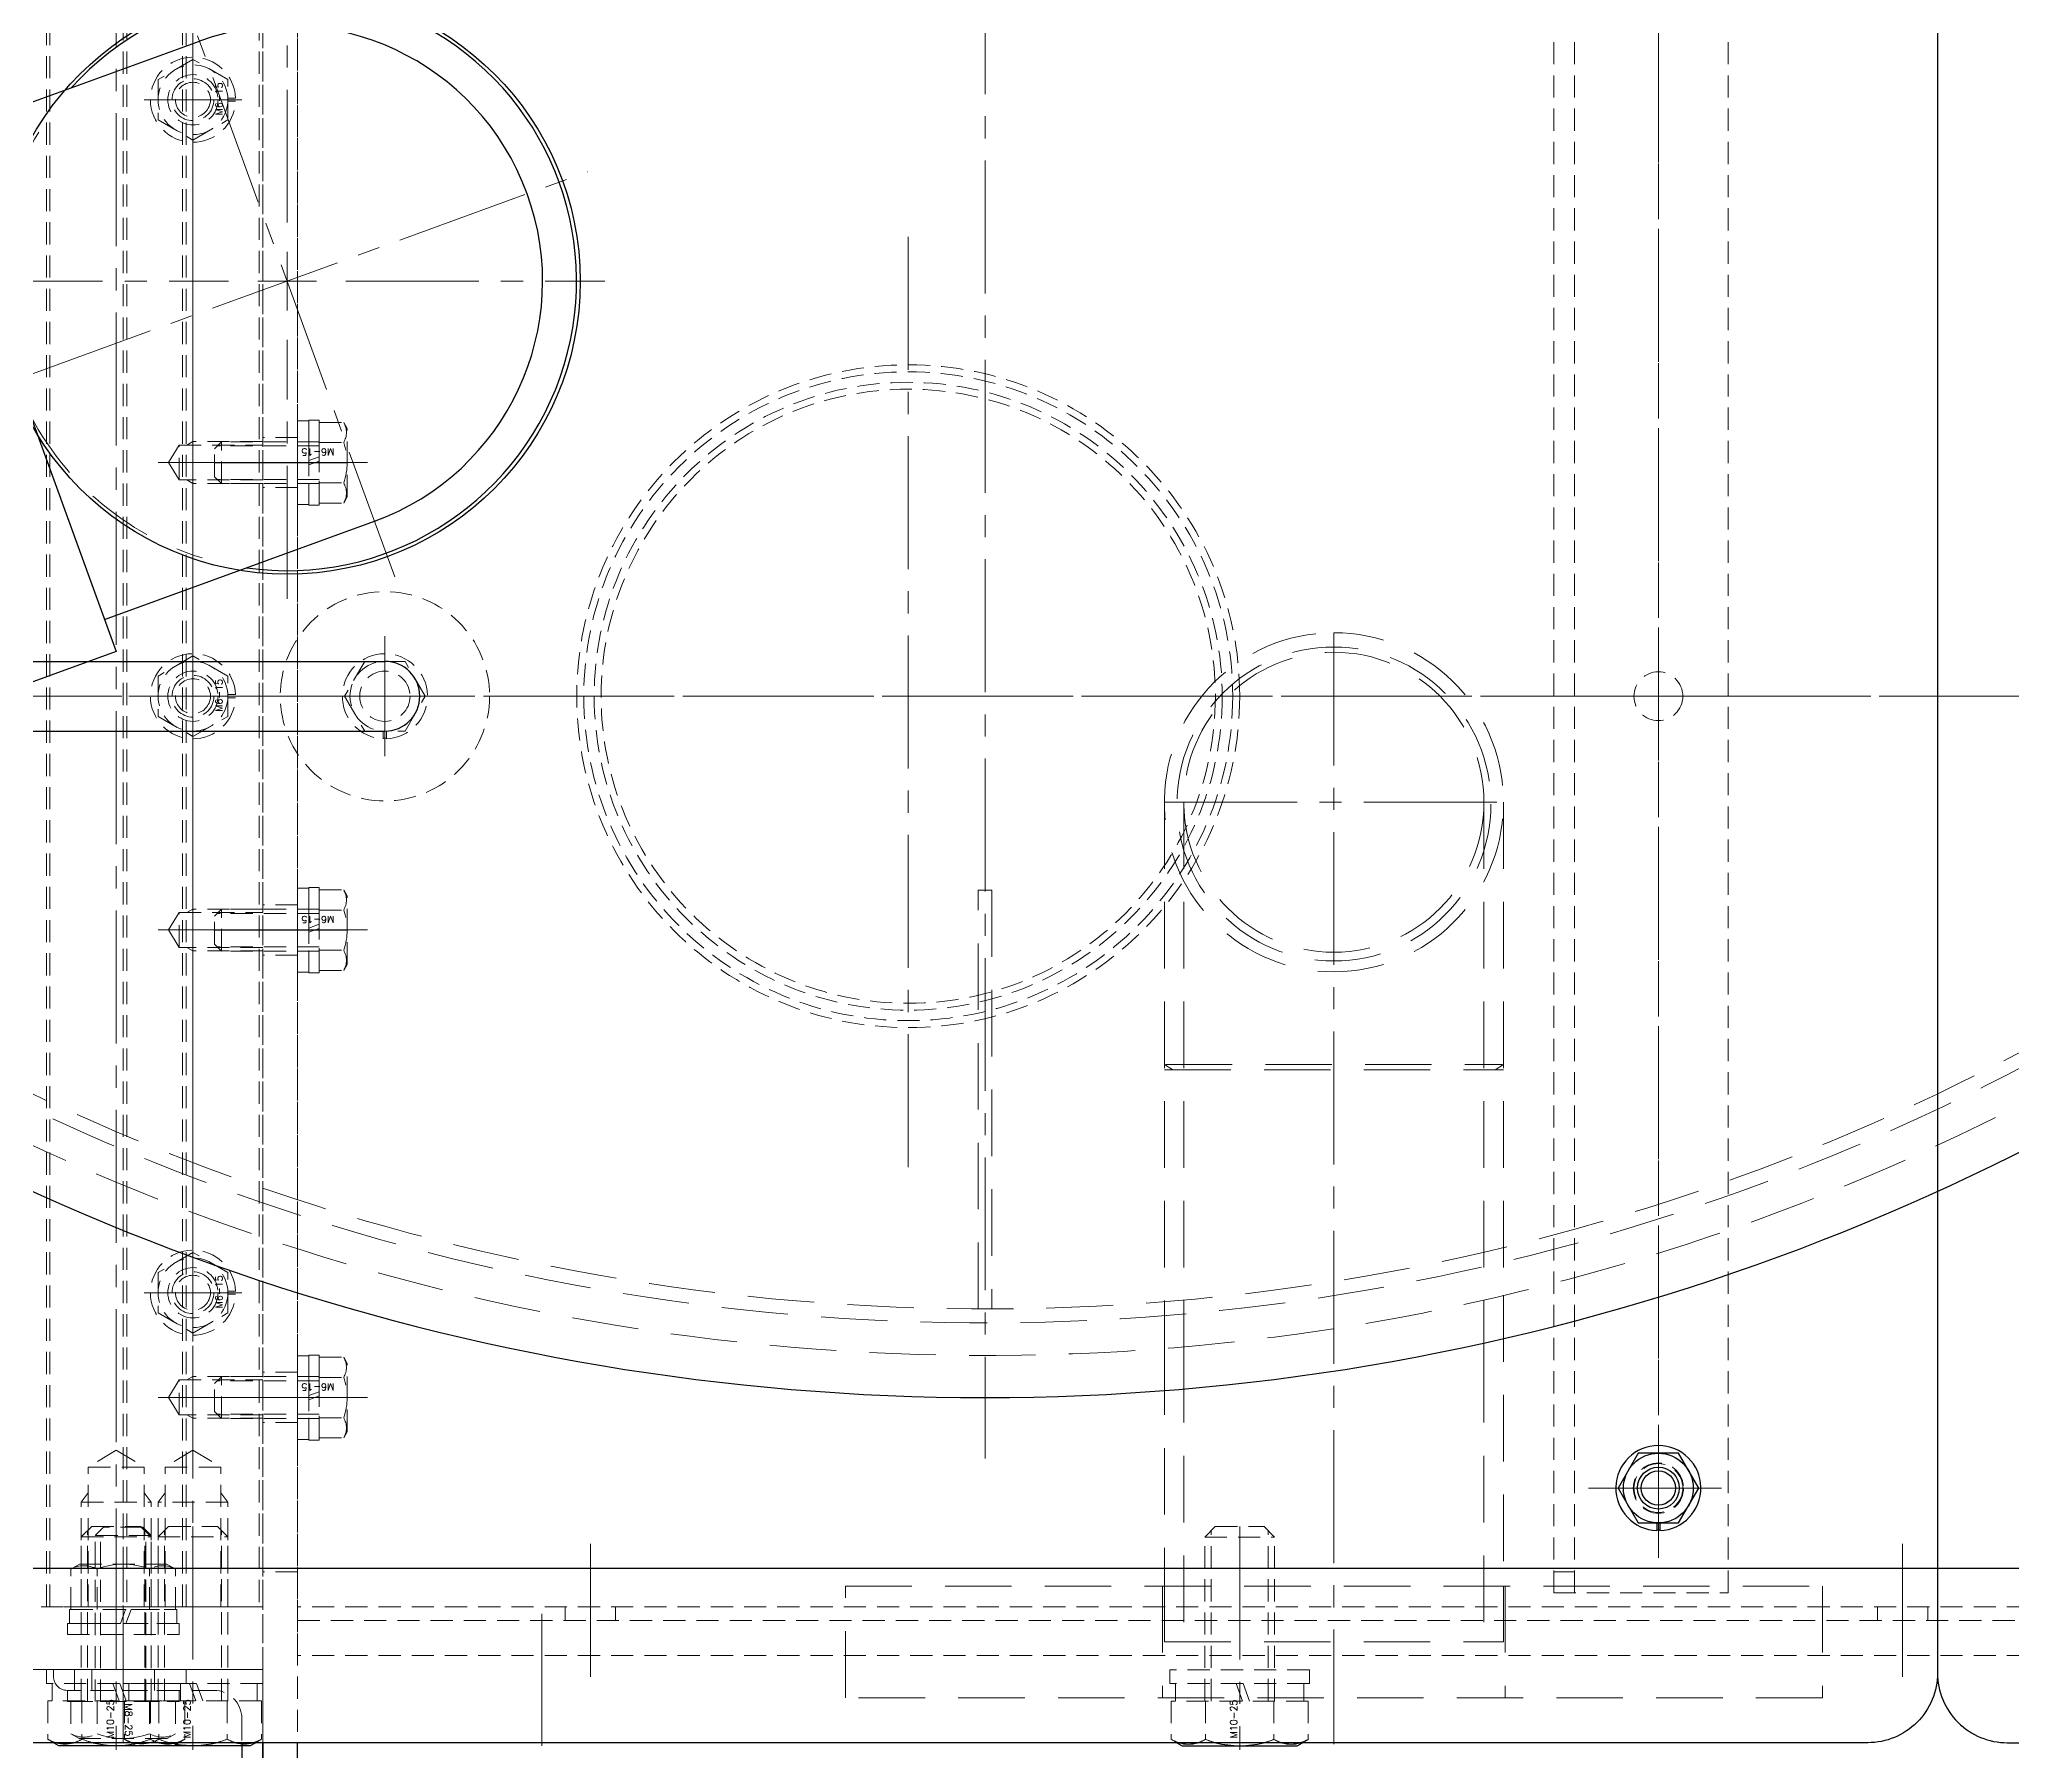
# Model space of a CAD drawing. Header units: millimetres. Extents: x 0 to 51411, y 0 to 16902.
# Drawn here: x 8852.2 to 9135, y 8258.6 to 8504.1 of the extents above; entities that cross this region are included whole.
import ezdxf

# ---------------------------------------------------------------- set-up
doc = ezdxf.new("R2010")
doc.units = ezdxf.units.MM
doc.linetypes.add('CENTER2', pattern=[28.575, 19.05, -3.175, 3.175, -3.175])
doc.linetypes.add('HIDDEN2', pattern=[4.7625, 3.175, -1.5875])
for name, color, linetype, lineweight in [('01_外形線', 7, 'Continuous', 25), ('03_かくれ線', 6, 'HIDDEN2', 13), ('04_中心線', 1, 'CENTER2', 9)]:
    doc.layers.add(name, color=color, linetype=linetype, lineweight=lineweight)
doc.styles.add('KSS_TXT', font='txt.shx', dxfattribs={"bigfont": 'extfont2.shx'})

# ---------------------------------------------------------------- blocks, each defined once
blk = doc.blocks.new('*U1787')
at = {"layer": '04_中心線', "color": 0, "linetype": 'CENTER2', "transparency": 16777216}
for p, q in [((0, 8.4), (0, 45.5)), ((-45.5, 0), (-8.4, 0)), ((8.4, 0), (45.5, 0)), ((0, -45.5), (0, -8.4))]:
    blk.add_line(p, q, dxfattribs=at)
at = {"layer": '04_中心線', "color": 0, "linetype": 'Continuous', "transparency": 16777216}
for p, q in [((0, -4.2), (0, 4.2)), ((-4.2, 0), (4.2, 0))]:
    blk.add_line(p, q, dxfattribs=at)

msp = doc.modelspace()

# ---------------------------------------------------------------- linework, layer by layer
at = {"layer": '01_外形線'}
for p, q in [((8836.48, 8489.748), (8875.149, 8503.822)), ((8861.531, 8420.921), (8900.2, 8434.996)), ((8781.702, 8414.91), (8901.702, 8414.91)), ((8781.702, 8404.91), (8901.702, 8404.91)), ((9081.313, 8301.41), (9078.426, 8296.41)), ((9087.086, 8301.41), (9081.313, 8301.41)), ((9089.973, 8296.41), (9087.086, 8301.41)), ((9078.426, 8296.41), (9081.313, 8291.41)), ((9087.086, 8291.41), (9089.973, 8296.41)), ((9081.313, 8291.41), (9087.086, 8291.41)), ((9083.974, 8291.41), (9083.974, 8290.314)), ((9084.424, 8291.41), (9084.424, 8290.314)), ((8854.259, 8259.91), (8854.952, 8259.51)), ((8854.952, 8259.51), (8871.452, 8259.51)), ((8871.452, 8259.51), (8872.145, 8259.91)), ((8871.452, 8259.51), (8882.452, 8259.51)), ((8881.202, 8259.91), (8881.202, 8242.41)), ((8882.452, 8259.51), (8883.145, 8259.91)), ((8884.202, 8233.41), (8884.202, 8259.91)), ((8884.202, 8259.91), (8884.202, 8240.41)), ((8884.202, 8259.91), (8884.202, 8240.41)), ((8889.202, 8240.41), (8889.202, 8259.91)), ((9015.207, 8259.91), (9015.952, 8259.48)), ((9015.952, 8259.48), (9032.452, 8259.48)), ((9032.452, 8259.48), (9033.197, 8259.91))]:
    msp.add_line(p, q, dxfattribs=at)
for points in [[(8682.702, 8566.391), (8678.653, 8566.391, 0.4933243), (8668.996, 8553.797, 0.7668698), (9306.408, 8553.797, 0.4933243), (9296.75, 8566.391), (9292.702, 8566.391), (9292.702, 8569.391), (8682.702, 8569.391)], [(9124.202, 8549.91), (9124.202, 8269.91, 0.4142136), (9134.202, 8259.91), (9284.202, 8259.91, 0.4142136), (9294.202, 8269.91), (9294.202, 8549.91, 0.4142136), (9284.202, 8559.91), (9134.202, 8559.91, 0.4142136)]]:
    msp.add_lwpolyline(points, format="xyb", close=True, dxfattribs=at)
msp.add_lwpolyline([(8559.202, 8559.91), (9114.202, 8559.91, -0.4142136), (9124.202, 8549.91), (9124.202, 8269.91, -0.4142136), (9114.202, 8259.91), (8559.202, 8259.91), (8559.202, 8559.91)], format="xyb", dxfattribs=at)
for points in [[(8863.199, 8416.337), (8797.434, 8392.401), (8769.047, 8470.395), (8834.812, 8494.332)], [(8564.202, 8284.91), (9364.202, 8284.91), (9364.202, 8244.91), (8564.202, 8244.91)]]:
    msp.add_lwpolyline(points, close=True, dxfattribs=at)
for centre, radius in [((8887.702, 8469.391), 42), ((9084.199, 8296.41), 5), ((9084.199, 8296.41), 3), ((9084.199, 8296.41), 2.458)]:
    msp.add_circle(centre, radius, dxfattribs=at)
for centre, radius, start, end in [((8887.675, 8469.409), 41.5, 261.94006, 138.05994), ((8887.675, 8469.409), 36.622, 290, 110), ((8901.702, 8409.91), 5, 270, 90), ((9084.199, 8296.41), 6.1, 272.11385, 267.88615), ((9084.199, 8296.41), 6, 267.88615, 272.1491), ((8855.841, 8264.663), 4.907, 255.61054, 284.38946), ((8863.202, 8273.289), 13.779, 256.16077, 283.83923), ((8870.563, 8264.663), 4.907, 255.61054, 284.38946), ((8874.202, 8273.289), 13.779, 260.01719, 283.83923), ((8881.563, 8264.663), 4.907, 255.61054, 284.38946), ((9016.841, 8264.633), 4.907, 254.25373, 285.74627), ((9024.202, 8273.259), 13.779, 255.64502, 284.35498), ((9031.563, 8264.633), 4.907, 254.25373, 285.74627)]:
    msp.add_arc(centre, radius, start, end, dxfattribs=at)
at = {"layer": '03_かくれ線'}
for p, q in [((8884.202, 8259.91), (8884.202, 8559.91)), ((8884.202, 8259.91), (8884.202, 8559.91)), ((8889.202, 8559.91), (8889.202, 8259.91)), ((8889.202, 8272.41), (8889.202, 8547.41)), ((8853.202, 8279.41), (8853.202, 8540.41)), ((8853.702, 8279.41), (8853.702, 8540.41)), ((8864.202, 8540.41), (8864.202, 8279.41)), ((8864.702, 8540.41), (8864.702, 8279.41)), ((8872.702, 8279.41), (8872.702, 8540.41)), ((8873.202, 8279.41), (8873.202, 8540.41)), ((8883.702, 8540.41), (8883.702, 8279.41)), ((8884.202, 8540.41), (8884.202, 8279.41)), ((9069.199, 8281.41), (9069.199, 8538.41)), ((9072.199, 8281.41), (9072.199, 8538.41)), ((9094.199, 8281.41), (9094.199, 8538.41)), ((9084.199, 8287.81), (9084.199, 8532.01)), ((8874.202, 8501.183), (8869.202, 8498.297)), ((8879.202, 8498.297), (8874.202, 8501.183)), ((8869.202, 8498.297), (8869.202, 8492.523)), ((8879.202, 8492.523), (8879.202, 8498.297)), ((8879.202, 8495.635), (8880.298, 8495.635)), ((8879.202, 8495.185), (8880.298, 8495.185)), ((8869.202, 8492.523), (8874.202, 8489.636)), ((8874.202, 8489.636), (8879.202, 8492.523)), ((8890.802, 8449.38), (8889.202, 8449.38)), ((8889.202, 8449.38), (8889.202, 8437.38)), ((8890.802, 8443.68), (8890.802, 8449.48)), ((8892.302, 8449.48), (8890.802, 8449.48)), ((8890.802, 8449.38), (8890.802, 8437.38)), ((8892.302, 8444.226), (8892.302, 8449.48)), ((8892.302, 8449.153), (8895.798, 8449.153)), ((8892.302, 8437.606), (8892.302, 8449.153)), ((8895.798, 8449.153), (8896.302, 8448.28)), ((8870.7, 8443.41), (8872.202, 8445.91)), ((8872.202, 8445.91), (8884.202, 8445.91)), ((8872.202, 8440.91), (8872.202, 8445.91)), ((8873.336, 8445.91), (8874.202, 8446.41)), ((8884.202, 8446.41), (8874.202, 8446.41)), ((8874.202, 8446.41), (8874.202, 8440.41)), ((8878.102, 8446.18), (8877.302, 8445.38)), ((8877.702, 8445.78), (8878.102, 8445.78)), ((8878.302, 8446.38), (8878.102, 8446.18)), ((8892.302, 8445.78), (8878.102, 8445.78)), ((8878.302, 8440.38), (8878.302, 8446.38)), ((8892.302, 8446.38), (8878.302, 8446.38)), ((8889.202, 8447.01), (8884.202, 8447.01)), ((8892.302, 8446.266), (8895.798, 8446.266)), ((8896.302, 8438.48), (8896.302, 8448.28)), ((8872.202, 8440.91), (8870.7, 8443.41)), ((8877.302, 8441.38), (8877.302, 8445.38)), ((8890.802, 8443.68), (8892.302, 8444.226)), ((8890.802, 8443.08), (8892.302, 8443.626)), ((8890.802, 8437.28), (8890.802, 8443.08)), ((8892.302, 8437.28), (8892.302, 8443.626)), ((8884.202, 8440.91), (8872.202, 8440.91)), ((8873.336, 8440.91), (8874.202, 8440.41)), ((8884.202, 8440.41), (8874.202, 8440.41)), ((8878.102, 8440.58), (8877.302, 8441.38)), ((8877.702, 8440.98), (8878.102, 8440.98)), ((8892.302, 8440.98), (8878.102, 8440.98)), ((8878.302, 8440.38), (8878.102, 8440.58)), ((8892.302, 8440.38), (8878.302, 8440.38)), ((8892.302, 8440.493), (8895.798, 8440.493)), ((8889.202, 8439.81), (8884.202, 8439.81)), ((8890.802, 8437.38), (8889.202, 8437.38)), ((8890.802, 8437.28), (8892.302, 8437.28)), ((8892.302, 8437.606), (8895.798, 8437.606)), ((8895.798, 8437.606), (8896.302, 8438.48)), ((8874.202, 8415.683), (8869.202, 8412.797)), ((8879.202, 8412.797), (8874.202, 8415.683)), ((8898.815, 8414.91), (8895.928, 8409.91)), ((8904.589, 8414.91), (8898.815, 8414.91)), ((8907.475, 8409.91), (8904.589, 8414.91)), ((8869.202, 8412.797), (8869.202, 8407.023)), ((8879.202, 8407.023), (8879.202, 8412.797)), ((8879.202, 8410.135), (8880.298, 8410.135)), ((8879.202, 8409.685), (8880.298, 8409.685)), ((8895.928, 8409.91), (8898.815, 8404.91)), ((8904.589, 8404.91), (8907.475, 8409.91)), ((9075.599, 8409.91), (9092.799, 8409.91)), ((8869.202, 8407.023), (8874.202, 8404.136)), ((8874.202, 8404.136), (8879.202, 8407.023)), ((8898.815, 8404.91), (8904.589, 8404.91)), ((8901.477, 8404.91), (8901.477, 8403.814)), ((8901.927, 8404.91), (8901.927, 8403.814)), ((8890.802, 8382.38), (8889.202, 8382.38)), ((8889.202, 8382.38), (8889.202, 8370.38)), ((8890.802, 8376.68), (8890.802, 8382.48)), ((8892.302, 8382.48), (8890.802, 8382.48)), ((8890.802, 8382.38), (8890.802, 8370.38)), ((8892.302, 8377.226), (8892.302, 8382.48)), ((8892.302, 8382.153), (8895.798, 8382.153)), ((8892.302, 8370.606), (8892.302, 8382.153)), ((8895.798, 8382.153), (8896.302, 8381.28)), ((8896.302, 8371.48), (8896.302, 8381.28)), ((8870.7, 8376.41), (8872.202, 8378.91)), ((8872.202, 8378.91), (8884.202, 8378.91)), ((8872.202, 8373.91), (8872.202, 8378.91)), ((8873.336, 8378.91), (8874.202, 8379.41)), ((8884.202, 8379.41), (8874.202, 8379.41)), ((8874.202, 8379.41), (8874.202, 8373.41)), ((8878.102, 8379.18), (8877.302, 8378.38)), ((8877.302, 8374.38), (8877.302, 8378.38)), ((8877.702, 8378.78), (8878.102, 8378.78)), ((8878.302, 8379.38), (8878.102, 8379.18)), ((8892.302, 8378.78), (8878.102, 8378.78)), ((8878.302, 8373.38), (8878.302, 8379.38)), ((8892.302, 8379.38), (8878.302, 8379.38)), ((8889.202, 8380.01), (8884.202, 8380.01)), ((8892.302, 8379.266), (8895.798, 8379.266)), ((8872.202, 8373.91), (8870.7, 8376.41)), ((8890.802, 8376.68), (8892.302, 8377.226)), ((8890.802, 8376.08), (8892.302, 8376.626)), ((8890.802, 8370.28), (8890.802, 8376.08)), ((8892.302, 8370.28), (8892.302, 8376.626)), ((8884.202, 8373.91), (8872.202, 8373.91)), ((8873.336, 8373.91), (8874.202, 8373.41)), ((8884.202, 8373.41), (8874.202, 8373.41)), ((8878.102, 8373.58), (8877.302, 8374.38)), ((8877.702, 8373.98), (8878.102, 8373.98)), ((8892.302, 8373.98), (8878.102, 8373.98)), ((8878.302, 8373.38), (8878.102, 8373.58)), ((8892.302, 8373.38), (8878.302, 8373.38)), ((8889.202, 8372.81), (8884.202, 8372.81)), ((8892.302, 8373.493), (8895.798, 8373.493)), ((8890.802, 8370.38), (8889.202, 8370.38)), ((8890.802, 8370.28), (8892.302, 8370.28)), ((8892.302, 8370.606), (8895.798, 8370.606)), ((8895.798, 8370.606), (8896.302, 8371.48)), ((8874.202, 8330.183), (8869.202, 8327.297)), ((8879.202, 8327.297), (8874.202, 8330.183)), ((8869.202, 8327.297), (8869.202, 8321.523)), ((8879.202, 8321.523), (8879.202, 8327.297)), ((8879.202, 8324.635), (8880.298, 8324.635)), ((8879.202, 8324.185), (8880.298, 8324.185)), ((8869.202, 8321.523), (8874.202, 8318.636)), ((8874.202, 8318.636), (8879.202, 8321.523)), ((8889.202, 8313.01), (8884.202, 8313.01)), ((8890.802, 8315.38), (8889.202, 8315.38)), ((8889.202, 8315.38), (8889.202, 8303.38)), ((8890.802, 8309.68), (8890.802, 8315.48)), ((8892.302, 8315.48), (8890.802, 8315.48)), ((8890.802, 8315.38), (8890.802, 8303.38)), ((8892.302, 8310.226), (8892.302, 8315.48)), ((8892.302, 8315.153), (8895.798, 8315.153)), ((8892.302, 8303.606), (8892.302, 8315.153)), ((8895.798, 8315.153), (8896.302, 8314.28)), ((8896.302, 8304.48), (8896.302, 8314.28)), ((8870.7, 8309.41), (8872.202, 8311.91)), ((8872.202, 8311.91), (8884.202, 8311.91)), ((8872.202, 8306.91), (8872.202, 8311.91)), ((8873.336, 8311.91), (8874.202, 8312.41)), ((8884.202, 8312.41), (8874.202, 8312.41)), ((8874.202, 8312.41), (8874.202, 8306.41)), ((8878.102, 8312.18), (8877.302, 8311.38)), ((8877.302, 8307.38), (8877.302, 8311.38)), ((8877.702, 8311.78), (8878.102, 8311.78)), ((8878.302, 8312.38), (8878.102, 8312.18)), ((8892.302, 8311.78), (8878.102, 8311.78)), ((8878.302, 8306.38), (8878.302, 8312.38)), ((8892.302, 8312.38), (8878.302, 8312.38)), ((8890.802, 8309.68), (8892.302, 8310.226)), ((8892.302, 8312.266), (8895.798, 8312.266)), ((8872.202, 8306.91), (8870.7, 8309.41)), ((8878.102, 8306.58), (8877.302, 8307.38)), ((8890.802, 8309.08), (8892.302, 8309.626)), ((8890.802, 8303.28), (8890.802, 8309.08)), ((8892.302, 8303.28), (8892.302, 8309.626)), ((8884.202, 8306.91), (8872.202, 8306.91)), ((8873.336, 8306.91), (8874.202, 8306.41)), ((8884.202, 8306.41), (8874.202, 8306.41)), ((8877.702, 8306.98), (8878.102, 8306.98)), ((8892.302, 8306.98), (8878.102, 8306.98)), ((8878.302, 8306.38), (8878.102, 8306.58)), ((8892.302, 8306.38), (8878.302, 8306.38)), ((8889.202, 8305.81), (8884.202, 8305.81)), ((8892.302, 8306.493), (8895.798, 8306.493)), ((8895.798, 8303.606), (8896.302, 8304.48)), ((8863.202, 8301.86), (8859.202, 8299.406)), ((8863.202, 8301.86), (8867.202, 8299.406)), ((8874.202, 8301.86), (8870.202, 8299.406)), ((8874.202, 8301.86), (8878.202, 8299.406)), ((8890.802, 8303.38), (8889.202, 8303.38)), ((8890.802, 8303.28), (8892.302, 8303.28)), ((8892.302, 8303.606), (8895.798, 8303.606)), ((8859.202, 8279.41), (8859.202, 8299.406)), ((8859.202, 8299.406), (8863.202, 8299.406)), ((8867.202, 8299.406), (8863.202, 8299.406)), ((8867.202, 8279.41), (8867.202, 8299.406)), ((8870.202, 8299.406), (8874.202, 8299.406)), ((8870.202, 8279.41), (8870.202, 8299.406)), ((8878.202, 8299.406), (8874.202, 8299.406)), ((8878.202, 8279.41), (8878.202, 8299.406)), ((9075.599, 8296.41), (9092.799, 8296.41)), ((8858.202, 8294.41), (8859.202, 8295.709)), ((8858.202, 8279.41), (8858.202, 8294.41)), ((8858.202, 8294.41), (8868.202, 8294.41)), ((8868.202, 8294.41), (8867.202, 8295.709)), ((8868.202, 8279.41), (8868.202, 8294.41)), ((8869.202, 8294.41), (8870.202, 8295.709)), ((8869.202, 8279.41), (8869.202, 8294.41)), ((8879.202, 8294.41), (8869.202, 8294.41)), ((8879.202, 8294.41), (8878.202, 8295.709)), ((8879.202, 8279.41), (8879.202, 8294.41)), ((8858.202, 8289.41), (8859.702, 8290.91)), ((8859.102, 8265.91), (8859.102, 8290.31)), ((8859.702, 8290.91), (8866.702, 8290.91)), ((8860.202, 8289.61), (8861.102, 8290.51)), ((8860.952, 8285.51), (8860.952, 8290.36)), ((8861.102, 8290.51), (8861.402, 8290.81)), ((8867.002, 8290.81), (8861.402, 8290.81)), ((8868.202, 8289.41), (8866.702, 8290.91)), ((8867.302, 8290.51), (8867.002, 8290.81)), ((8868.202, 8289.61), (8867.302, 8290.51)), ((8867.302, 8265.91), (8867.302, 8290.31)), ((8867.452, 8285.51), (8867.452, 8290.36)), ((8869.202, 8289.41), (8870.702, 8290.91)), ((8870.102, 8265.91), (8870.102, 8290.31)), ((8870.702, 8290.91), (8877.702, 8290.91)), ((8879.202, 8289.41), (8877.702, 8290.91)), ((8878.302, 8265.91), (8878.302, 8290.31)), ((9019.202, 8289.38), (9020.702, 8290.88)), ((9020.102, 8265.88), (9020.102, 8290.28)), ((9020.702, 8290.88), (9027.702, 8290.88)), ((9029.202, 8289.38), (9027.702, 8290.88)), ((9028.302, 8265.88), (9028.302, 8290.28)), ((8858.202, 8265.91), (8858.202, 8289.41)), ((8858.202, 8289.41), (8868.202, 8289.41)), ((8868.202, 8289.61), (8860.202, 8289.61)), ((8860.202, 8285.51), (8860.202, 8289.61)), ((8868.202, 8285.51), (8868.202, 8289.61)), ((8868.202, 8265.91), (8868.202, 8289.41)), ((8869.202, 8265.91), (8869.202, 8289.41)), ((8869.202, 8289.41), (8879.202, 8289.41)), ((8879.202, 8265.91), (8879.202, 8289.41)), ((9019.202, 8265.88), (9019.202, 8289.38)), ((9019.202, 8289.38), (9029.202, 8289.38)), ((9029.202, 8265.88), (9029.202, 8289.38)), ((8856.696, 8284.785), (8857.952, 8285.51)), ((8856.696, 8279.01), (8856.696, 8284.785)), ((8857.952, 8285.51), (8870.452, 8285.51)), ((8860.202, 8265.81), (8860.202, 8285.51)), ((8860.449, 8279.01), (8860.449, 8284.785)), ((8860.952, 8265.81), (8860.952, 8285.51)), ((8867.452, 8265.81), (8867.452, 8285.51)), ((8867.955, 8279.01), (8867.955, 8284.785)), ((8868.202, 8265.81), (8868.202, 8285.51)), ((8871.707, 8284.785), (8870.452, 8285.51)), ((8871.707, 8279.01), (8871.707, 8284.785)), ((8889.202, 8284.41), (8884.202, 8284.41)), ((9069.199, 8284.41), (9072.199, 8284.41)), ((8873.202, 8279.41), (8853.202, 8279.41)), ((8856.502, 8279.01), (8864.53, 8279.01)), ((8856.502, 8277.01), (8856.502, 8279.01)), ((8856.696, 8279.01), (8871.707, 8279.01)), ((8863.802, 8277.01), (8864.53, 8279.01)), ((8864.202, 8279.41), (8884.202, 8279.41)), ((8864.602, 8277.01), (8865.33, 8279.01)), ((8865.33, 8279.01), (8871.902, 8279.01)), ((8871.902, 8279.01), (8871.902, 8277.01)), ((9280.202, 8279.41), (8889.202, 8279.41)), ((8889.202, 8279.41), (8889.202, 8277.41)), ((8927.555, 8279.41), (8927.555, 8277.41)), ((8934.755, 8279.41), (8934.755, 8277.41)), ((9069.199, 8281.41), (9094.199, 8281.41)), ((9115.602, 8279.41), (9115.602, 8277.41)), ((9122.802, 8279.41), (9122.802, 8277.41)), ((8872.202, 8277.01), (8856.202, 8277.01)), ((8856.202, 8277.01), (8856.202, 8275.41)), ((8856.502, 8277.01), (8863.802, 8277.01)), ((8864.602, 8277.01), (8871.902, 8277.01)), ((8872.202, 8277.01), (8872.202, 8275.41)), ((8889.202, 8277.41), (9280.202, 8277.41)), ((8856.202, 8275.41), (8872.202, 8275.41)), ((9280.202, 8272.41), (8889.202, 8272.41)), ((8873.202, 8270.41), (8853.202, 8270.41)), ((8853.202, 8268.94), (8853.202, 8270.41)), ((8853.202, 8268.94), (8853.202, 8268.41)), ((8873.202, 8268.41), (8853.202, 8268.41)), ((8854.002, 8268.41), (8854.002, 8265.91)), ((8884.202, 8270.41), (8854.202, 8270.41)), ((8854.202, 8270.41), (8854.202, 8269.41)), ((8857.202, 8270.41), (8857.202, 8267.41)), ((8859.702, 8270.41), (8859.702, 8267.41)), ((8862.702, 8268.41), (8863.612, 8265.91)), ((8863.702, 8268.41), (8864.612, 8265.91)), ((8884.202, 8270.41), (8864.202, 8270.41)), ((8864.202, 8268.94), (8864.202, 8270.41)), ((8864.202, 8268.94), (8864.202, 8268.41)), ((8884.202, 8268.41), (8864.202, 8268.41)), ((8865.002, 8268.41), (8865.002, 8265.91)), ((8868.702, 8270.41), (8868.702, 8267.41)), ((8872.402, 8265.91), (8872.402, 8268.41)), ((8873.202, 8268.94), (8873.202, 8270.41)), ((8873.202, 8268.41), (8873.202, 8268.94)), ((8873.702, 8268.41), (8874.612, 8265.91)), ((8874.702, 8268.41), (8875.612, 8265.91)), ((8883.402, 8265.91), (8883.402, 8268.41)), ((8884.202, 8270.41), (8884.202, 8259.91)), ((8884.202, 8268.94), (8884.202, 8270.41)), ((8884.202, 8268.41), (8884.202, 8268.94)), ((9034.202, 8270.38), (9014.202, 8270.38)), ((9014.202, 8268.91), (9014.202, 8270.38)), ((9014.202, 8268.91), (9014.202, 8268.38)), ((9034.202, 8268.38), (9014.202, 8268.38)), ((9015.002, 8268.38), (9015.002, 8265.88)), ((9023.702, 8268.38), (9024.612, 8265.88)), ((9024.702, 8268.38), (9025.612, 8265.88)), ((9033.402, 8265.88), (9033.402, 8268.38)), ((9034.202, 8268.91), (9034.202, 8270.38)), ((9034.202, 8268.38), (9034.202, 8268.91)), ((8853.387, 8265.91), (8853.387, 8260.413)), ((8873.017, 8265.91), (8853.387, 8265.91)), ((8877.202, 8267.41), (8856.202, 8267.41)), ((8872.202, 8267.41), (8856.202, 8267.41)), ((8856.202, 8267.41), (8856.202, 8265.81)), ((8856.202, 8265.81), (8872.202, 8265.81)), ((8856.696, 8265.81), (8871.707, 8265.81)), ((8856.696, 8265.81), (8856.696, 8261.206)), ((8858.294, 8265.91), (8858.294, 8260.413)), ((8860.449, 8265.81), (8860.449, 8261.206)), ((8864.387, 8265.91), (8864.387, 8260.413)), ((8884.017, 8265.91), (8864.387, 8265.91)), ((8867.955, 8265.81), (8867.955, 8261.206)), ((8868.109, 8265.91), (8868.109, 8260.413)), ((8869.294, 8265.91), (8869.294, 8260.413)), ((8871.707, 8265.81), (8871.707, 8261.206)), ((8872.202, 8267.41), (8872.202, 8265.81)), ((8873.017, 8265.91), (8873.017, 8260.413)), ((8879.109, 8265.91), (8879.109, 8260.413)), ((8884.017, 8265.91), (8884.017, 8260.413)), ((9014.387, 8265.88), (9014.387, 8260.383)), ((9034.017, 8265.88), (9014.387, 8265.88)), ((9019.294, 8265.88), (9019.294, 8260.383)), ((9029.109, 8265.88), (9029.109, 8260.383)), ((9034.017, 8265.88), (9034.017, 8260.383)), ((8881.202, 8263.41), (8881.202, 8259.91)), ((8853.387, 8260.413), (8854.259, 8259.91)), ((8856.696, 8261.206), (8857.902, 8260.51)), ((8870.502, 8260.51), (8857.902, 8260.51)), ((8864.387, 8260.413), (8865.169, 8259.962)), ((8865.207, 8259.94), (8865.952, 8259.51)), ((8865.952, 8259.51), (8871.452, 8259.51)), ((8871.707, 8261.206), (8870.502, 8260.51)), ((8873.017, 8260.413), (8872.145, 8259.91)), ((8884.017, 8260.413), (8883.145, 8259.91)), ((9014.387, 8260.383), (9015.169, 8259.931)), ((9034.017, 8260.383), (9033.197, 8259.91))]:
    msp.add_line(p, q, dxfattribs=at)
at = {"layer": '03_かくれ線', "ltscale": 3, "transparency": 33554559}
for p, q in [((9013.402, 8394.713), (9013.402, 8316.433)), ((9016.202, 8394.713), (9016.202, 8315.311)), ((9059.202, 8394.713), (9059.202, 8315.311)), ((9062.002, 8394.713), (9062.002, 8324.046)), ((9013.402, 8356.363), (9062.002, 8356.363)), ((9013.407, 8357.125), (9014.602, 8356.363)), ((9013.602, 8357.135), (9061.824, 8357.135)), ((9060.802, 8356.363), (9062.024, 8357.142)), ((9062.002, 8324.046), (9062.002, 8282.367)), ((9013.402, 8316.433), (9013.402, 8282.367)), ((9016.202, 8315.311), (9016.202, 8274.367)), ((9059.202, 8315.311), (9059.202, 8274.367)), ((8967.702, 8282.367), (9107.702, 8282.367)), ((8967.702, 8266.367), (8967.702, 8282.367)), ((9013.152, 8282.367), (9013.152, 8266.367)), ((9013.402, 8274.367), (9013.402, 8282.367)), ((9062.002, 8274.367), (9062.002, 8282.367)), ((9062.252, 8282.367), (9062.252, 8266.367)), ((9107.702, 8282.367), (9107.702, 8266.367)), ((9013.402, 8274.367), (9062.002, 8274.367)), ((9107.702, 8266.367), (8967.702, 8266.367))]:
    msp.add_line(p, q, dxfattribs=at)
msp.add_lwpolyline([(8988.702, 8322.094), (8986.702, 8322.094), (8986.702, 8382.094), (8988.702, 8382.094)], close=True, dxfattribs=at)
at = {"layer": '03_かくれ線'}
msp.add_lwpolyline([(8564.202, 8270.41), (8884.202, 8270.41), (8884.202, 8279.41), (8564.202, 8279.41), (8564.202, 8270.41)], dxfattribs=at)
for centre, radius in [((8874.202, 8495.41), 5), ((8874.202, 8495.41), 3.6), ((8874.202, 8495.41), 3), ((8874.202, 8495.41), 2.5), ((8976.702, 8409.91), 47.5), ((8976.702, 8409.91), 46.5), ((8976.702, 8409.91), 45), ((8976.702, 8409.91), 44.016), ((8901.702, 8409.91), 15), ((8874.202, 8409.91), 5), ((8901.702, 8409.91), 5), ((8874.202, 8409.91), 3.6), ((8874.202, 8409.91), 3), ((8874.202, 8409.91), 2.5), ((8901.702, 8409.91), 3.6), ((9084.199, 8409.91), 3.5), ((8874.202, 8324.41), 5), ((8874.202, 8324.41), 3.6), ((8874.202, 8324.41), 3), ((8874.202, 8324.41), 2.5), ((9084.199, 8296.41), 3.6), ((9084.199, 8296.41), 3.5), ((9084.199, 8296.41), 2.458)]:
    msp.add_circle(centre, radius, dxfattribs=at)
at = {"layer": '03_かくれ線', "ltscale": 3, "transparency": 33554559}
for centre, radius in [((9037.702, 8394.463), 22.5), ((9037.702, 8394.713), 21.5)]:
    msp.add_circle(centre, radius, dxfattribs=at)
for centre, radius, start, end in [((8987.702, 8639.412), 324, 188.74896, 349.18729), ((8987.702, 8639.412), 319.319, 188.87824, 349.02683), ((8987.702, 8639.412), 317.319, 189.04728, 348.95681), ((9037.702, 8394.713), 24.3, 96.12457, 90)]:
    msp.add_arc(centre, radius, start, end, dxfattribs=at)
at = {"layer": '03_かくれ線'}
for centre, radius, start, end in [((8874.202, 8495.41), 6.1, 2.11385, 357.88615), ((8893.298, 8447.71), 2.887, 330.00001, 29.99999), ((8887.788, 8443.38), 8.514, 340.18087, 19.81913), ((8893.298, 8439.049), 2.887, 330.00001, 29.99999), ((8874.202, 8409.91), 6.1, 2.11385, 357.88615), ((8901.702, 8409.91), 6.1, 272.11385, 267.88615), ((8901.702, 8409.91), 6, 267.88615, 272.1491), ((8893.298, 8380.71), 2.887, 330.00001, 29.99999), ((8887.788, 8376.38), 8.514, 340.18087, 19.81913), ((8893.298, 8372.049), 2.887, 330.00001, 29.99999), ((8874.202, 8324.41), 6.1, 2.11385, 357.88615), ((8893.298, 8313.71), 2.887, 330.00001, 29.99999), ((8887.788, 8309.38), 8.514, 340.18087, 19.81913), ((8893.298, 8305.049), 2.887, 330.00001, 29.99999), ((8858.573, 8281.535), 3.753, 60.00001, 119.99999), ((8864.202, 8275.433), 10.077, 68.13461, 111.86539), ((8869.831, 8281.535), 3.753, 60.00001, 119.99999), ((8856.202, 8269.41), 2, 180, 270), ((8877.202, 8263.41), 4, 0, 90), ((8855.841, 8264.663), 4.907, 240.00001, 255.61054), ((8858.573, 8264.456), 3.753, 240.00001, 299.99999), ((8855.841, 8264.663), 4.907, 284.38946, 299.99999), ((8863.202, 8273.289), 13.779, 249.136, 256.16077), ((8864.202, 8270.975), 10.465, 248.98558, 291.01442), ((8866.841, 8264.663), 4.907, 240.00001, 254.25373), ((8866.841, 8264.663), 4.907, 254.25373, 285.74627), ((8863.202, 8273.289), 13.779, 283.83923, 290.864), ((8869.831, 8264.456), 3.753, 240.00001, 299.99999), ((8870.563, 8264.663), 4.907, 240.00001, 255.61054), ((8866.841, 8264.663), 4.907, 285.74627, 299.99999), ((8874.202, 8273.289), 13.779, 249.136, 260.01719), ((8870.563, 8264.663), 4.907, 284.38946, 299.99999), ((8874.202, 8273.289), 13.779, 283.83923, 290.864), ((8881.563, 8264.663), 4.907, 240.00001, 255.61054), ((8881.563, 8264.663), 4.907, 284.38946, 299.99999), ((9016.841, 8264.633), 4.907, 240.00001, 254.25373), ((9016.841, 8264.633), 4.907, 285.74627, 299.99999), ((9024.202, 8273.259), 13.779, 249.136, 255.64502), ((9024.202, 8273.259), 13.779, 284.35498, 290.864), ((9031.563, 8264.633), 4.907, 240.00001, 254.25373), ((9031.563, 8264.633), 4.907, 285.74627, 299.99999)]:
    msp.add_arc(centre, radius, start, end, dxfattribs=at)
at = {"layer": '03_かくれ線', "ltscale": 3}
msp.add_arc((8887.675, 8469.409), 41.5, 149.01725, 252.94998, dxfattribs=at)
at = {"layer": '04_中心線', "transparency": 33554559}
for p, q in [((8987.702, 8572.412), (8987.702, 8300.644)), ((9037.702, 8419.013), (9037.702, 8259.707)), ((9013.402, 8394.713), (9062.002, 8394.713))]:
    msp.add_line(p, q, dxfattribs=at)
at = {"layer": '04_中心線'}
for p, q in [((8863.202, 8274.41), (8863.202, 8545.41)), ((8874.202, 8545.41), (8874.202, 8274.41)), ((9084.199, 8286.41), (9084.199, 8533.41)), ((8903.107, 8427.01), (8872.243, 8511.808)), ((8874.202, 8502.41), (8874.202, 8317.41)), ((8874.202, 8501.51), (8874.202, 8489.31)), ((8881.202, 8495.41), (8867.202, 8495.41)), ((8868.102, 8495.41), (8880.302, 8495.41)), ((8869.202, 8495.41), (8879.202, 8495.41)), ((8662.182, 8387.336), (8930.737, 8485.082)), ((8976.702, 8342.41), (8976.702, 8477.41)), ((8886.702, 8443.41), (8869.202, 8443.41)), ((8899.202, 8443.41), (8874.202, 8443.41)), ((8877.302, 8443.38), (8896.302, 8443.38)), ((8901.702, 8401.31), (8901.702, 8418.51)), ((8874.202, 8416.01), (8874.202, 8403.81)), ((8550.702, 8409.91), (9134.202, 8409.91)), ((8559.202, 8409.91), (8889.202, 8409.91)), ((8868.102, 8409.91), (8880.302, 8409.91)), ((8869.202, 8409.91), (8879.202, 8409.91)), ((8899.202, 8409.91), (8874.202, 8409.91)), ((8889.202, 8409.91), (9289.202, 8409.91)), ((9119.202, 8409.91), (9299.202, 8409.91)), ((8886.702, 8376.41), (8869.202, 8376.41)), ((8899.202, 8376.41), (8874.202, 8376.41)), ((8877.302, 8376.38), (8896.302, 8376.38)), ((8874.202, 8330.51), (8874.202, 8318.31)), ((8881.202, 8324.41), (8867.202, 8324.41)), ((8868.102, 8324.41), (8880.302, 8324.41)), ((8869.202, 8324.41), (8879.202, 8324.41)), ((8886.702, 8309.41), (8869.202, 8309.41)), ((8899.202, 8309.41), (8874.202, 8309.41)), ((8877.302, 8309.38), (8896.302, 8309.38)), ((9084.199, 8302.51), (9084.199, 8290.31)), ((9074.199, 8296.41), (9094.199, 8296.41)), ((9090.299, 8296.41), (9078.099, 8296.41)), ((8863.202, 8290.91), (8863.202, 8258.91)), ((8864.202, 8260.51), (8864.202, 8290.81)), ((8874.202, 8290.91), (8874.202, 8258.91)), ((9024.202, 8290.88), (9024.202, 8258.88)), ((8931.155, 8288.41), (8931.155, 8268.41)), ((9119.202, 8288.41), (9119.202, 8268.41)), ((8863.202, 8279.41), (8863.202, 8270.41)), ((8924.202, 8278.38), (8924.202, 8259.48)), ((8864.202, 8275.41), (8864.202, 8262.41)), ((8864.202, 8231.41), (8864.202, 8261.41))]:
    msp.add_line(p, q, dxfattribs=at)

# ---------------------------------------------------------------- block references
at = {"layer": '04_中心線', "linetype": 'CENTER2'}
msp.add_blockref('*U1787', (8887.702, 8469.391), dxfattribs=at)

# ---------------------------------------------------------------- texts
at = {"layer": '03_かくれ線', "style": 'KSS_TXT'}
for s, rotation, p in [('M6-15', 90, (8878.431, 8493.175)), ('M6-15', 180, (8894.44, 8445.407)), ('M6-15', 90, (8878.431, 8407.675)), ('M6-15', 180, (8894.44, 8378.407)), ('M6-15', 90, (8878.431, 8322.175)), ('M6-15', 180, (8894.44, 8311.407)), ('M10-25', 90, (8862.842, 8260.551)), ('M8-25', 270, (8864.497, 8265.542)), ('M10-25', 90, (8873.842, 8260.551)), ('M10-25', 90, (9023.842, 8260.521))]:
    msp.add_text(s, height=1, rotation=rotation, dxfattribs=at).set_placement(p)

doc.saveas('drawing.dxf')
